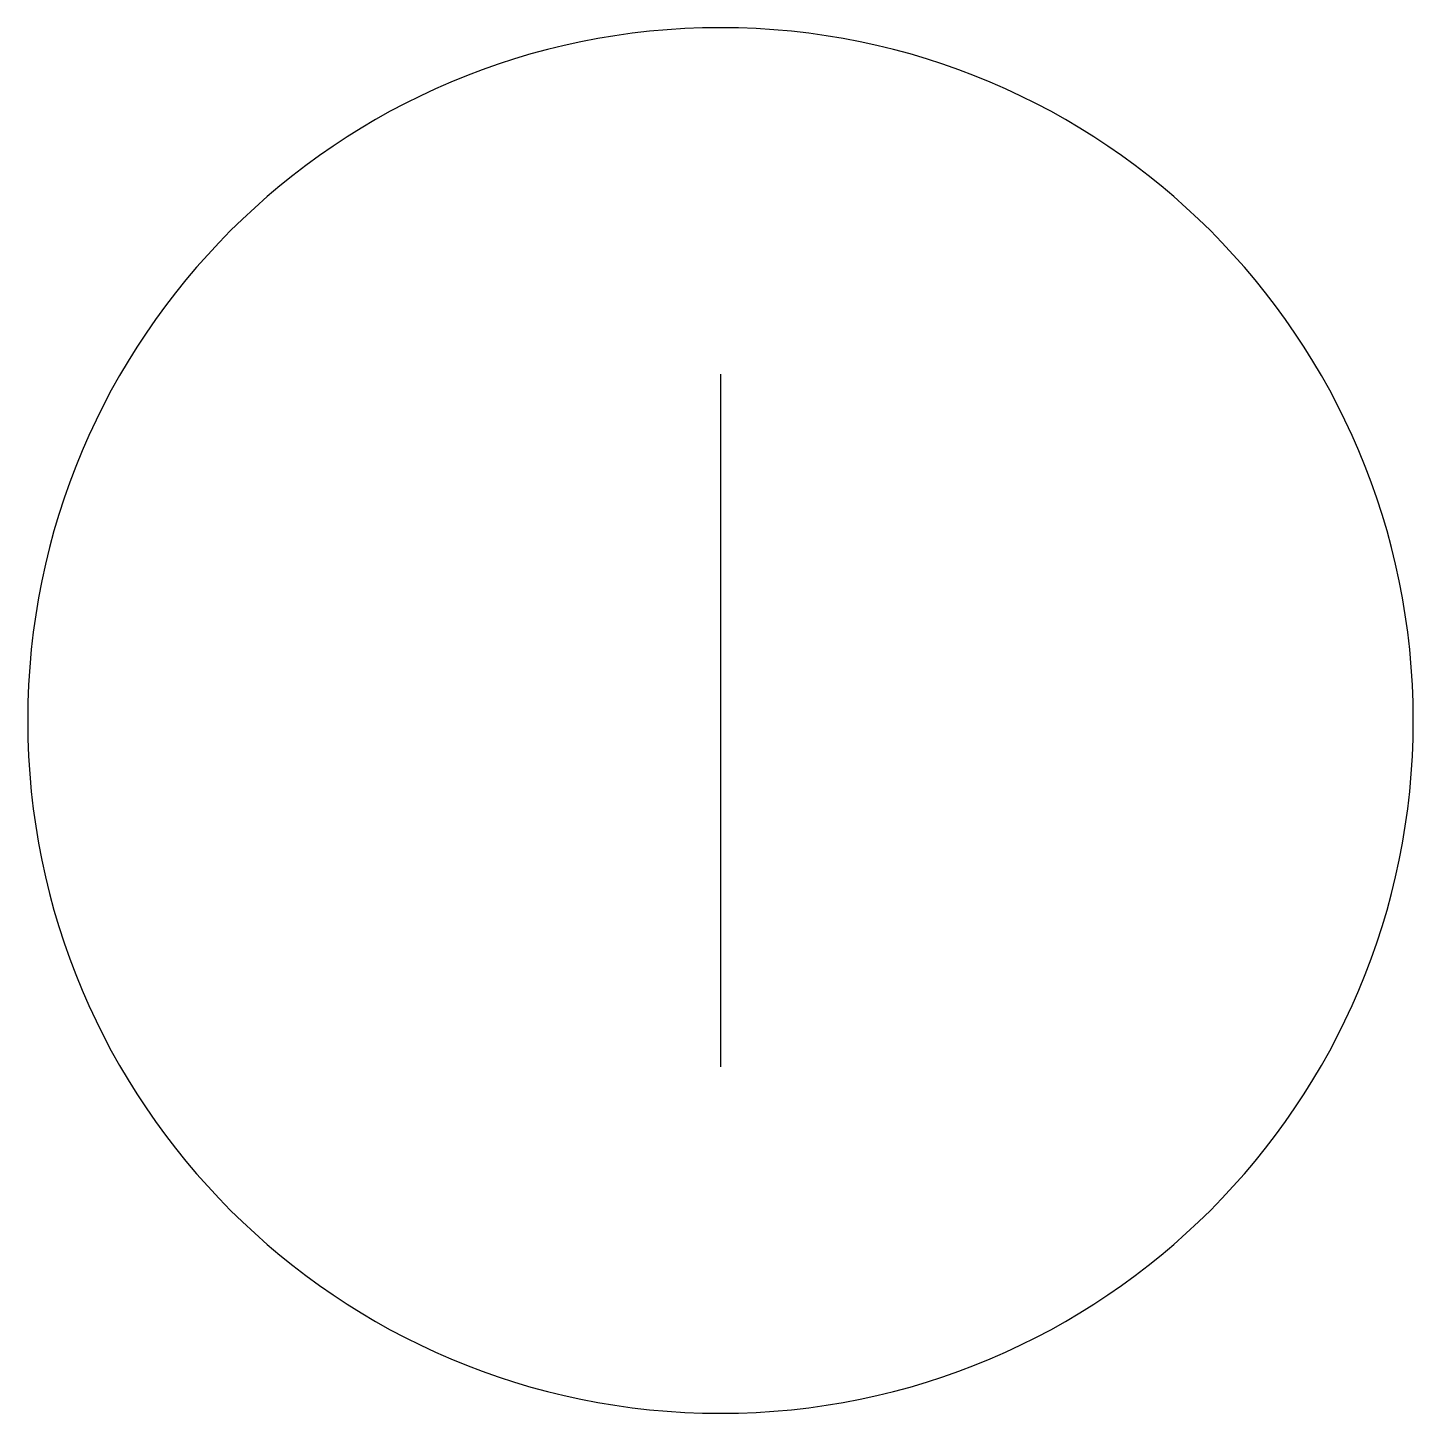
# Model space of a CAD drawing. Header units: millimetres. Extents: x -2 to 2, y -2 to 2.
import ezdxf

# ---------------------------------------------------------------- set-up
doc = ezdxf.new("R2010")
doc.units = ezdxf.units.MM

msp = doc.modelspace()

# ---------------------------------------------------------------- linework, layer by layer
msp.add_lwpolyline([(-2, 0, 1), (2, 0, 1)], format="xyb", close=True)
msp.add_lwpolyline([(0, 1), (0, -1)])

doc.saveas('drawing.dxf')
